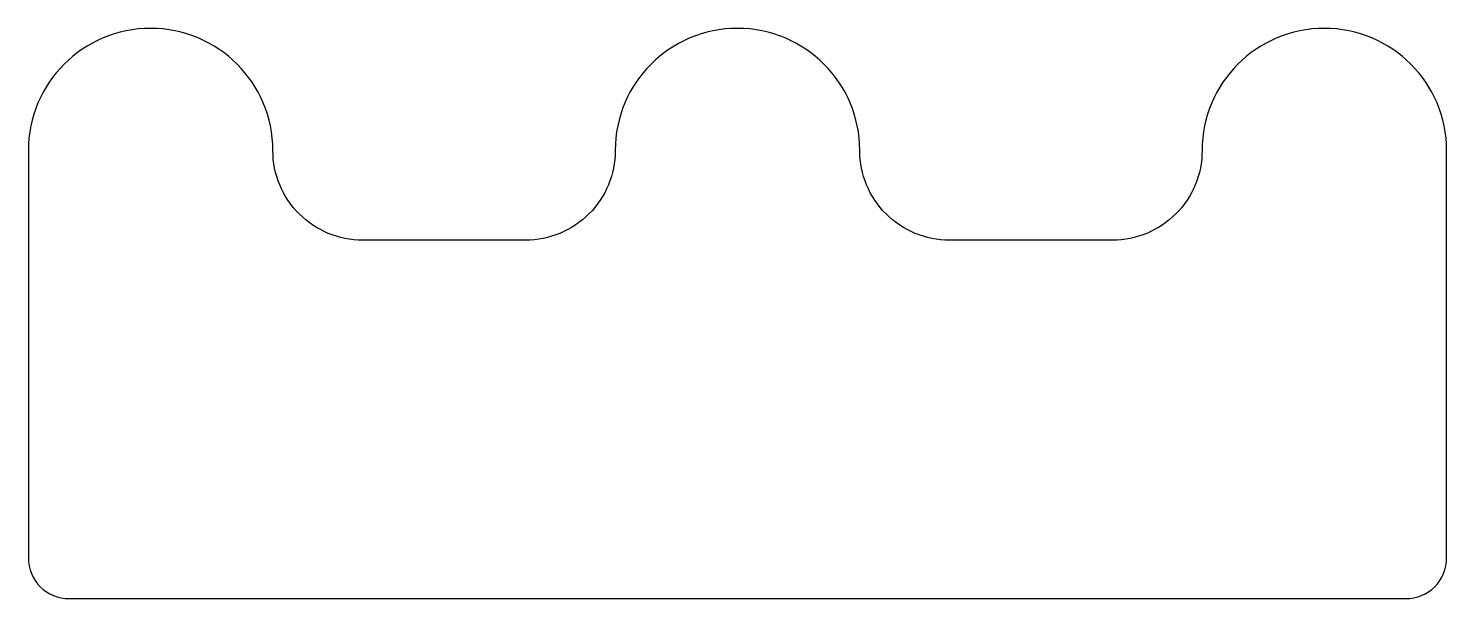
# Model space of a CAD drawing. Header units: millimetres. Extents: x 1260 to 3000, y 950 to 1650.
import ezdxf

# ---------------------------------------------------------------- set-up
doc = ezdxf.new("R2010")
doc.units = ezdxf.units.MM

msp = doc.modelspace()

# ---------------------------------------------------------------- linework, layer by layer
for points in [[(3000, 1000), (3000, 1500, 1), (2700, 1500, -0.414214), (2590, 1390), (2390, 1390, -0.414214), (2280, 1500, 1), (1980, 1500, -0.414214), (1870, 1390), (1670, 1390, -0.414214), (1560, 1500, 1), (1260, 1500), (1260, 1000, 0.414214), (1310, 950)], [(1310, 950), (2950, 950, 0.414214), (3000, 1000, -1)]]:
    msp.add_lwpolyline(points, format="xyb")

doc.saveas('drawing.dxf')
